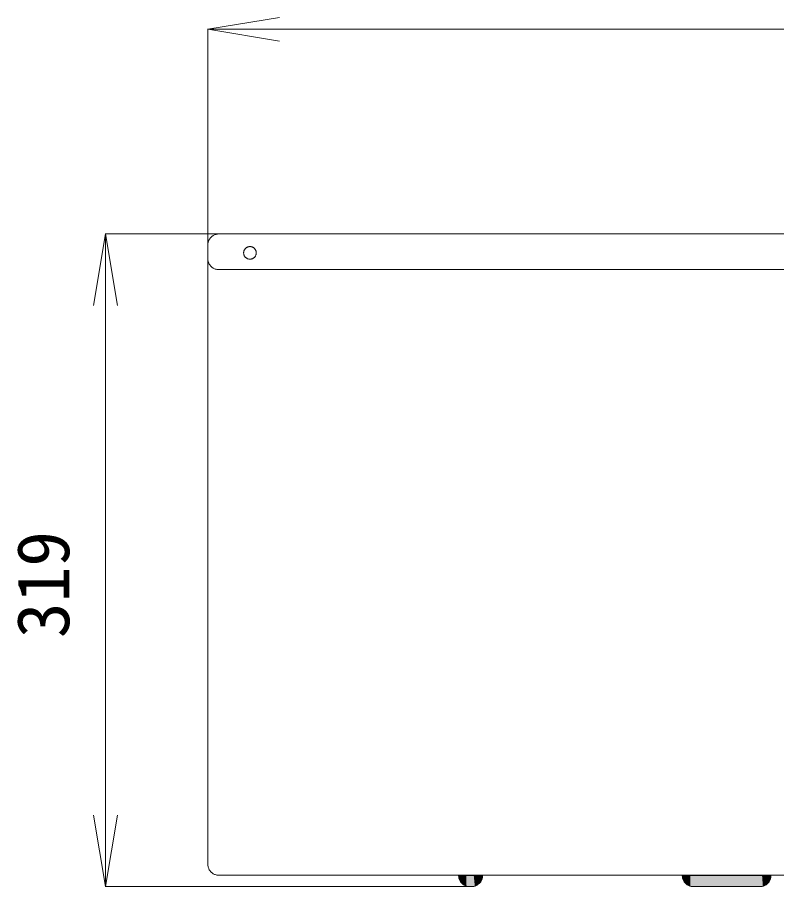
# Model space of a CAD drawing. Units: millimetres, scale not verified. Extents: x -1485 to 1485, y -1050 to 1050.
# Drawn here: x -1103.7 to -732.7, y -215.6 to 209.3 of the extents above; entities that cross this region are included whole.
import ezdxf
from ezdxf.enums import TextEntityAlignment as Align

# ---------------------------------------------------------------- set-up
doc = ezdxf.new("R2010")
doc.units = ezdxf.units.MM
doc.header["$LTSCALE"] = 10
doc.layers.add('0-0_0', color=7, linetype='Continuous', lineweight=18)
doc.styles.add('ＭＳ ゴシック', font='')
doc.styles.get('ＭＳ ゴシック').set_extended_font_data('MS Gothic')

# ---------------------------------------------------------------- blocks, each defined once
blk = doc.blocks.new('U8')
at = {"layer": '0-0_0'}
for points in [[(706.26, 838.77), (706.15, 839.87), (706.26, 839.87)], [(706.26, 838.77), (706.26, 839.87), (706.27, 838.73)], [(706.27, 838.73), (706.26, 839.87), (706.27, 839.87)], [(706.27, 838.73), (706.27, 839.87), (706.58, 837.75)], [(706.58, 837.75), (706.27, 839.87), (706.58, 839.87)], [(706.58, 837.75), (706.58, 839.87), (706.63, 837.64)], [(706.63, 837.64), (706.58, 839.87), (706.63, 839.87)], [(706.63, 837.64), (706.63, 839.87), (707.08, 836.82)], [(707.08, 836.82), (706.63, 839.87), (707.08, 839.87)], [(707.08, 836.82), (707.08, 839.87), (707.22, 836.65)], [(707.22, 836.65), (707.08, 839.87), (707.22, 839.87)], [(707.22, 836.65), (707.22, 839.87), (707.75, 836.02)], [(707.75, 836.02), (707.22, 839.87), (707.75, 839.87)], [(707.75, 836.02), (707.75, 839.87), (708.01, 835.8)], [(708.01, 835.8), (707.75, 839.87), (708.01, 839.87)], [(708.01, 835.8), (708.01, 839.87), (708.55, 835.35)], [(708.55, 835.35), (708.01, 839.87), (708.55, 839.87)], [(708.55, 835.35), (708.55, 839.87), (708.99, 835.11)], [(708.99, 835.11), (708.55, 839.87), (708.99, 839.87)], [(708.99, 835.11), (708.99, 839.87), (709.48, 834.85)], [(709.48, 834.85), (708.99, 839.87), (709.48, 839.87)], [(709.48, 834.85), (709.48, 839.87), (710.15, 834.64)], [(710.15, 834.64), (709.48, 839.87), (710.15, 839.87)], [(710.15, 834.64), (710.15, 839.87), (710.51, 834.53)], [(710.51, 834.53), (710.15, 839.87), (710.51, 839.87)], [(710.51, 834.53), (710.51, 839.87), (711.47, 834.43)], [(711.47, 834.43), (710.51, 839.87), (711.47, 839.87)], [(711.47, 834.43), (711.47, 839.87), (711.61, 834.42)], [(711.61, 834.42), (711.47, 839.87), (711.61, 839.87)], [(711.61, 834.42), (711.61, 839.87), (711.7, 834.42)], [(711.7, 834.42), (711.61, 839.87), (711.7, 839.87)], [(711.7, 834.42), (711.7, 839.87), (711.97, 834.42)], [(711.97, 834.42), (711.7, 839.87), (711.97, 839.87)], [(711.97, 834.42), (711.97, 839.87), (712.41, 834.42)], [(712.41, 834.42), (711.97, 839.87), (712.41, 839.87)], [(712.41, 834.42), (712.41, 839.87), (712.92, 834.42)], [(712.92, 834.42), (712.41, 839.87), (712.92, 839.87)], [(712.92, 834.42), (712.92, 839.87), (713, 834.42)], [(713, 834.42), (712.92, 839.87), (713, 839.87)], [(713, 834.42), (713, 839.87), (713.74, 834.42)], [(713.74, 834.42), (713, 839.87), (713.74, 839.87)], [(713.74, 834.42), (713.74, 839.87), (714.51, 834.42)], [(714.51, 834.42), (713.74, 839.87), (714.51, 839.87)], [(714.51, 834.42), (714.51, 839.87), (714.6, 834.42)], [(714.6, 834.42), (714.51, 839.87), (714.6, 839.87)], [(714.6, 834.42), (714.6, 839.87), (715.59, 834.42)], [(715.59, 834.42), (714.6, 839.87), (715.59, 839.87)], [(715.59, 834.42), (715.59, 839.87), (716.21, 834.42)], [(716.21, 834.42), (715.59, 839.87), (716.21, 839.87)], [(716.21, 834.42), (716.21, 839.87), (716.68, 834.42)], [(716.68, 834.42), (716.21, 839.87), (716.68, 839.87)], [(716.68, 834.42), (716.68, 839.87), (719.14, 834.42)], [(719.14, 834.42), (716.68, 839.87), (719.14, 839.87)], [(719.14, 834.42), (719.14, 839.87), (719.87, 834.42)], [(719.87, 834.42), (719.14, 839.87), (719.87, 839.87)], [(719.87, 834.42), (719.87, 839.87), (721.88, 834.42)], [(721.88, 834.42), (719.87, 839.87), (721.88, 839.87)], [(721.88, 834.42), (721.88, 839.87), (723.79, 834.42)], [(723.79, 834.42), (721.88, 839.87), (723.79, 839.87)], [(723.79, 834.42), (723.79, 839.87), (724.81, 834.42)], [(724.81, 834.42), (723.79, 839.87), (724.81, 839.87)], [(724.81, 834.42), (724.81, 839.87), (727.84, 834.42)], [(727.84, 834.42), (724.81, 839.87), (727.84, 839.87)], [(727.84, 834.42), (727.84, 839.87), (730.86, 834.42)], [(730.86, 834.42), (727.84, 839.87), (730.86, 839.87)], [(730.86, 834.42), (730.86, 839.87), (731.88, 834.42)], [(731.88, 834.42), (730.86, 839.87), (731.88, 839.87)], [(731.88, 834.42), (731.88, 839.87), (733.79, 834.42)], [(733.79, 834.42), (731.88, 839.87), (733.79, 839.87)], [(733.79, 834.42), (733.79, 839.87), (735.8, 834.42)], [(735.8, 834.42), (733.79, 839.87), (735.8, 839.87)], [(735.8, 834.42), (735.8, 839.87), (736.54, 834.42)], [(736.54, 834.42), (735.8, 839.87), (736.54, 839.87)], [(736.54, 834.42), (736.54, 839.87), (738.99, 834.42)], [(738.99, 834.42), (736.54, 839.87), (738.99, 839.87)], [(738.99, 834.42), (738.99, 839.87), (739.46, 834.42)], [(739.46, 834.42), (738.99, 839.87), (739.46, 839.87)], [(739.46, 834.42), (739.46, 839.87), (740.08, 834.42)], [(740.08, 834.42), (739.46, 839.87), (740.08, 839.87)], [(740.08, 834.42), (740.08, 839.87), (741.07, 834.42)], [(741.07, 834.42), (740.08, 839.87), (741.07, 839.87)], [(741.07, 834.42), (741.07, 839.87), (741.16, 834.42)], [(741.16, 834.42), (741.07, 839.87), (741.16, 839.87)], [(741.16, 834.42), (741.16, 839.87), (741.93, 834.42)], [(741.93, 834.42), (741.16, 839.87), (741.93, 839.87)], [(741.93, 834.42), (741.93, 839.87), (742.67, 834.42)], [(742.67, 834.42), (741.93, 839.87), (742.67, 839.87)], [(742.67, 834.42), (742.67, 839.87), (742.75, 834.42)], [(742.75, 834.42), (742.67, 839.87), (742.75, 839.87)], [(742.75, 834.42), (742.75, 839.87), (743.26, 834.42)], [(743.26, 834.42), (742.75, 839.87), (743.26, 839.87)], [(743.26, 834.42), (743.26, 839.87), (743.7, 834.42)], [(743.7, 834.42), (743.26, 839.87), (743.7, 839.87)], [(743.7, 834.42), (743.7, 839.87), (743.97, 834.42)], [(743.97, 834.42), (743.7, 839.87), (743.97, 839.87)], [(743.97, 834.42), (743.97, 839.87), (744.06, 834.42)], [(744.06, 834.42), (743.97, 839.87), (744.06, 839.87)], [(744.06, 834.42), (744.06, 839.87), (744.21, 834.43)], [(744.21, 834.43), (744.06, 839.87), (744.21, 839.87)], [(744.21, 834.43), (744.21, 839.87), (745.16, 834.53)], [(745.16, 834.53), (744.21, 839.87), (745.16, 839.87)], [(745.16, 834.53), (745.16, 839.87), (745.52, 834.64)], [(745.52, 834.64), (745.16, 839.87), (745.52, 839.87)], [(745.52, 834.64), (745.52, 839.87), (746.19, 834.85)], [(746.19, 834.85), (745.52, 839.87), (746.19, 839.87)], [(746.19, 834.85), (746.19, 839.87), (746.68, 835.11)], [(746.68, 835.11), (746.19, 839.87), (746.68, 839.87)], [(746.68, 835.11), (746.68, 839.87), (747.12, 835.35)], [(747.12, 835.35), (746.68, 839.87), (747.12, 839.87)], [(747.12, 835.35), (747.12, 839.87), (747.66, 835.8)], [(747.66, 835.8), (747.12, 839.87), (747.66, 839.87)], [(747.66, 835.8), (747.66, 839.87), (747.92, 836.02)], [(747.92, 836.02), (747.66, 839.87), (747.92, 839.87)], [(747.92, 836.02), (747.92, 839.87), (748.45, 836.65)], [(748.45, 836.65), (747.92, 839.87), (748.45, 839.87)], [(748.45, 836.65), (748.45, 839.87), (748.59, 836.82)], [(748.59, 836.82), (748.45, 839.87), (748.59, 839.87)], [(748.59, 836.82), (748.59, 839.87), (749.04, 837.64)], [(749.04, 837.64), (748.59, 839.87), (749.04, 839.87)], [(749.04, 837.64), (749.04, 839.87), (749.1, 837.75)], [(749.1, 837.75), (749.04, 839.87), (749.1, 839.87)], [(749.1, 837.75), (749.1, 839.87), (749.4, 838.73)], [(749.4, 838.73), (749.1, 839.87), (749.4, 839.87)], [(749.4, 838.73), (749.4, 839.87), (749.41, 838.77)], [(749.41, 838.77), (749.4, 839.87), (749.41, 839.87)], [(749.41, 838.77), (749.41, 839.87), (749.52, 839.87)]]:
    blk.add_solid(points, dxfattribs=at)
blk = doc.blocks.new('U11')
at = {"layer": '0-0_0'}
for points in [[(596.88, 839.31), (596.85, 839.87), (596.88, 839.87)], [(596.88, 839.31), (596.88, 839.87), (596.89, 839.28)], [(596.89, 839.28), (596.88, 839.87), (596.89, 839.87)], [(596.89, 839.28), (596.89, 839.87), (596.97, 838.77)], [(596.97, 838.77), (596.89, 839.87), (596.97, 839.87)], [(596.97, 838.77), (596.97, 839.87), (596.99, 838.69)], [(596.99, 838.69), (596.97, 839.87), (596.99, 839.87)], [(596.99, 838.69), (596.99, 839.87), (597.1, 838.25)], [(597.1, 838.25), (596.99, 839.87), (597.1, 839.87)], [(597.1, 838.25), (597.1, 839.87), (597.15, 838.13)], [(597.15, 838.13), (597.1, 839.87), (597.15, 839.87)], [(597.15, 838.13), (597.15, 839.87), (597.28, 837.75)], [(597.28, 837.75), (597.15, 839.87), (597.28, 839.87)], [(597.28, 837.75), (597.28, 839.87), (597.36, 837.59)], [(597.36, 837.59), (597.28, 839.87), (597.36, 839.87)], [(597.36, 837.59), (597.36, 839.87), (597.51, 837.27)], [(597.51, 837.27), (597.36, 839.87), (597.51, 839.87)], [(597.51, 837.27), (597.51, 839.87), (597.63, 837.09)], [(597.63, 837.09), (597.51, 839.87), (597.63, 839.87)], [(597.63, 837.09), (597.63, 839.87), (597.79, 836.82)], [(597.79, 836.82), (597.63, 839.87), (597.79, 839.87)], [(597.79, 836.82), (597.79, 839.87), (597.94, 836.62)], [(597.94, 836.62), (597.79, 839.87), (597.94, 839.87)], [(597.94, 836.62), (597.94, 839.87), (598.1, 836.4)], [(598.1, 836.4), (597.94, 839.87), (598.1, 839.87)], [(598.1, 836.4), (598.1, 839.87), (598.3, 836.19)], [(598.3, 836.19), (598.1, 839.87), (598.3, 839.87)], [(598.3, 836.19), (598.3, 839.87), (598.45, 836.02)], [(598.45, 836.02), (598.3, 839.87), (598.45, 839.87)], [(598.45, 836.02), (598.45, 839.87), (598.69, 835.8)], [(598.69, 835.8), (598.45, 839.87), (598.69, 839.87)], [(598.69, 835.8), (598.69, 839.87), (598.84, 835.66)], [(598.84, 835.66), (598.69, 839.87), (598.84, 839.87)], [(598.84, 835.66), (598.84, 839.87), (599.12, 835.45)], [(599.12, 835.45), (598.84, 839.87), (599.12, 839.87)], [(599.12, 835.45), (599.12, 839.87), (599.26, 835.35)], [(599.26, 835.35), (599.12, 839.87), (599.26, 839.87)], [(599.26, 835.35), (599.26, 839.87), (599.58, 835.15)], [(599.58, 835.15), (599.26, 839.87), (599.58, 839.87)], [(599.58, 835.15), (599.58, 839.87), (599.71, 835.08)], [(599.71, 835.08), (599.58, 839.87), (599.71, 839.87)], [(599.71, 835.08), (599.71, 839.87), (600.19, 834.85)], [(600.19, 834.85), (599.71, 839.87), (600.19, 839.87)], [(600.19, 834.85), (600.19, 839.87), (600.58, 834.7)], [(600.58, 834.7), (600.19, 839.87), (600.58, 839.87)], [(600.58, 834.7), (600.58, 839.87), (600.69, 834.66)], [(600.69, 834.66), (600.58, 839.87), (600.69, 839.87)], [(600.69, 834.66), (600.69, 839.87), (601.22, 834.53)], [(601.22, 834.53), (600.69, 839.87), (601.22, 839.87)], [(601.22, 834.53), (601.22, 839.87), (601.64, 834.46)], [(601.64, 834.46), (601.22, 839.87), (601.64, 839.87)], [(601.64, 834.46), (601.64, 839.87), (601.76, 834.45)], [(601.76, 834.45), (601.64, 839.87), (601.76, 839.87)], [(601.76, 834.45), (601.76, 839.87), (602.32, 834.42)], [(602.32, 834.42), (601.76, 839.87), (602.32, 839.87)], [(602.32, 834.42), (602.32, 839.87), (602.35, 834.42)], [(602.35, 834.42), (602.32, 839.87), (602.35, 839.87)], [(602.35, 834.42), (602.35, 839.87), (602.45, 834.42)], [(602.45, 834.42), (602.35, 839.87), (602.45, 839.87)], [(602.45, 834.42), (602.45, 839.87), (602.74, 834.42)], [(602.74, 834.42), (602.45, 839.87), (602.74, 839.87)], [(602.74, 834.42), (602.74, 839.87), (603.03, 834.42)], [(603.03, 834.42), (602.74, 839.87), (603.03, 839.87)], [(603.03, 834.42), (603.03, 839.87), (603.13, 834.42)], [(603.13, 834.42), (603.03, 839.87), (603.13, 839.87)], [(603.13, 834.42), (603.13, 839.87), (603.16, 834.42)], [(603.16, 834.42), (603.13, 839.87), (603.16, 839.87)], [(603.16, 834.42), (603.16, 839.87), (603.72, 834.45)], [(603.72, 834.45), (603.16, 839.87), (603.72, 839.87)], [(603.72, 834.45), (603.72, 839.87), (603.84, 834.46)], [(603.84, 834.46), (603.72, 839.87), (603.84, 839.87)], [(603.84, 834.46), (603.84, 839.87), (604.26, 834.53)], [(604.26, 834.53), (603.84, 839.87), (604.26, 839.87)], [(604.26, 834.53), (604.26, 839.87), (604.79, 834.66)], [(604.79, 834.66), (604.26, 839.87), (604.79, 839.87)], [(604.79, 834.66), (604.79, 839.87), (604.9, 834.7)], [(604.9, 834.7), (604.79, 839.87), (604.9, 839.87)], [(604.9, 834.7), (604.9, 839.87), (605.29, 834.85)], [(605.29, 834.85), (604.9, 839.87), (605.29, 839.87)], [(605.29, 834.85), (605.29, 839.87), (605.77, 835.08)], [(605.77, 835.08), (605.29, 839.87), (605.77, 839.87)], [(605.77, 835.08), (605.77, 839.87), (605.9, 835.15)], [(605.9, 835.15), (605.77, 839.87), (605.9, 839.87)], [(605.9, 835.15), (605.9, 839.87), (606.22, 835.35)], [(606.22, 835.35), (605.9, 839.87), (606.22, 839.87)], [(606.22, 835.35), (606.22, 839.87), (606.36, 835.45)], [(606.36, 835.45), (606.22, 839.87), (606.36, 839.87)], [(606.36, 835.45), (606.36, 839.87), (606.64, 835.66)], [(606.64, 835.66), (606.36, 839.87), (606.64, 839.87)], [(606.64, 835.66), (606.64, 839.87), (606.79, 835.8)], [(606.79, 835.8), (606.64, 839.87), (606.79, 839.87)], [(606.79, 835.8), (606.79, 839.87), (607.03, 836.02)], [(607.03, 836.02), (606.79, 839.87), (607.03, 839.87)], [(607.03, 836.02), (607.03, 839.87), (607.18, 836.19)], [(607.18, 836.19), (607.03, 839.87), (607.18, 839.87)], [(607.18, 836.19), (607.18, 839.87), (607.38, 836.4)], [(607.38, 836.4), (607.18, 839.87), (607.38, 839.87)], [(607.38, 836.4), (607.38, 839.87), (607.54, 836.62)], [(607.54, 836.62), (607.38, 839.87), (607.54, 839.87)], [(607.54, 836.62), (607.54, 839.87), (607.69, 836.82)], [(607.69, 836.82), (607.54, 839.87), (607.69, 839.87)], [(607.69, 836.82), (607.69, 839.87), (607.85, 837.09)], [(607.85, 837.09), (607.69, 839.87), (607.85, 839.87)], [(607.85, 837.09), (607.85, 839.87), (607.97, 837.27)], [(607.97, 837.27), (607.85, 839.87), (607.97, 839.87)], [(607.97, 837.27), (607.97, 839.87), (608.12, 837.59)], [(608.12, 837.59), (607.97, 839.87), (608.12, 839.87)], [(608.12, 837.59), (608.12, 839.87), (608.2, 837.75)], [(608.2, 837.75), (608.12, 839.87), (608.2, 839.87)], [(608.2, 837.75), (608.2, 839.87), (608.33, 838.13)], [(608.33, 838.13), (608.2, 839.87), (608.33, 839.87)], [(608.33, 838.13), (608.33, 839.87), (608.38, 838.25)], [(608.38, 838.25), (608.33, 839.87), (608.38, 839.87)], [(608.38, 838.25), (608.38, 839.87), (608.49, 838.69)], [(608.49, 838.69), (608.38, 839.87), (608.49, 839.87)], [(608.49, 838.69), (608.49, 839.87), (608.51, 838.77)], [(608.51, 838.77), (608.49, 839.87), (608.51, 839.87)], [(608.51, 838.77), (608.51, 839.87), (608.59, 839.28)], [(608.59, 839.28), (608.51, 839.87), (608.59, 839.87)], [(608.59, 839.28), (608.59, 839.87), (608.6, 839.31)], [(608.6, 839.31), (608.59, 839.87), (608.6, 839.87)], [(608.6, 839.31), (608.6, 839.87), (608.63, 839.87)]]:
    blk.add_solid(points, dxfattribs=at)
blk = doc.blocks.new('_OPEN')
at = {"layer": '0-0_0'}
blk.add_line((-1, 0.1667), (0, 0), dxfattribs=at)
blk.add_lwpolyline([(-1, -0.1667), (0, 0), (-1, 0)], dxfattribs=at)

msp = doc.modelspace()

# ---------------------------------------------------------------- linework, layer by layer
at = {"layer": '0-0_0'}
for p, q in [((-1010.69, 98.03), (-1010.69, 203.6)), ((-391.69, 203.42), (-975.69, 203.42)), ((-1005.29, 103.42), (-1060.87, 103.42)), ((-1060.69, 68.42), (-1060.69, -180.58)), ((-882.47, -215.58), (-1060.87, -215.58))]:
    msp.add_line(p, q, dxfattribs=at)
for points in [[(-1010.69, -157.31), (-1010.69, -142.38), (-1010.69, -126.14), (-1010.69, -108.85), (-1010.69, -90.77), (-1010.69, -72.17), (-1010.69, -53.31), (-1010.69, -34.44), (-1010.69, -15.84), (-1010.69, 2.24), (-1010.69, 19.53), (-1010.69, 35.77), (-1010.69, 50.69), (-1010.69, 64.04), (-1010.69, 75.56), (-1010.69, 84.97), (-1010.69, 92.01), (-1010.69, 96.43), (-1010.69, 97.97), (-1010.68, 98.34), (-1010.64, 98.71), (-1010.58, 99.06), (-1010.5, 99.41), (-1010.39, 99.76), (-1010.26, 100.09), (-1010.11, 100.41), (-1009.95, 100.72), (-1009.76, 101.01), (-1009.55, 101.3), (-1009.33, 101.56), (-1009.09, 101.82), (-1008.84, 102.06), (-1008.57, 102.28), (-1008.28, 102.49), (-1007.99, 102.67), (-1007.68, 102.84), (-1007.36, 102.99), (-1007.02, 103.12), (-1006.68, 103.22), (-1006.33, 103.31)], [(-1006.33, 103.31), (-1005.97, 103.37), (-1005.6, 103.4), (-1005.23, 103.42), (-1001.97, 103.42), (-992.58, 103.42), (-977.6, 103.42), (-957.59, 103.42), (-933.13, 103.42), (-904.75, 103.42), (-873.02, 103.42), (-838.51, 103.42), (-801.76, 103.42), (-763.33, 103.42), (-723.79, 103.42)], [(-992.66, 92.44), (-992.76, 92.61), (-992.86, 92.78), (-992.94, 92.97), (-993.01, 93.15), (-993.07, 93.35), (-993.12, 93.54), (-993.16, 93.75), (-993.18, 93.95), (-993.19, 94.16), (-993.18, 94.37), (-993.16, 94.58), (-993.12, 94.79), (-993.07, 94.98), (-993.01, 95.18), (-992.94, 95.37), (-992.86, 95.55), (-992.76, 95.72), (-992.66, 95.89), (-992.54, 96.05), (-992.41, 96.2), (-992.28, 96.35), (-992.13, 96.48), (-991.98, 96.61), (-991.82, 96.72), (-991.65, 96.83), (-991.48, 96.92), (-991.3, 97.01), (-991.11, 97.08), (-990.92, 97.14), (-990.72, 97.18), (-990.52, 97.22), (-990.31, 97.24), (-990.1, 97.25), (-989.89, 97.24), (-989.68, 97.22), (-989.47, 97.18), (-989.27, 97.14), (-989.08, 97.08), (-988.89, 97.01)], [(-986.99, 94.16), (-987, 93.95), (-987.02, 93.75), (-987.06, 93.54), (-987.1, 93.35), (-987.16, 93.15), (-987.24, 92.97), (-987.32, 92.78), (-987.42, 92.61), (-987.52, 92.44), (-987.64, 92.28), (-987.77, 92.13), (-987.9, 91.98), (-988.05, 91.85), (-988.2, 91.72), (-988.36, 91.61), (-988.53, 91.5), (-988.71, 91.4), (-988.89, 91.32), (-989.08, 91.25), (-989.27, 91.19), (-989.47, 91.14), (-989.68, 91.1), (-989.89, 91.08), (-990.1, 91.08), (-990.31, 91.08), (-990.52, 91.1), (-990.72, 91.14), (-990.92, 91.19), (-991.11, 91.25), (-991.3, 91.32), (-991.48, 91.4), (-991.65, 91.5), (-991.82, 91.61), (-991.98, 91.72), (-992.13, 91.85), (-992.28, 91.98), (-992.41, 92.13), (-992.54, 92.28), (-992.66, 92.44)], [(-988.89, 97.01), (-988.71, 96.92), (-988.53, 96.83), (-988.36, 96.72), (-988.2, 96.61), (-988.05, 96.48), (-987.9, 96.35), (-987.77, 96.2), (-987.64, 96.05), (-987.52, 95.89), (-987.42, 95.72), (-987.32, 95.55), (-987.24, 95.37), (-987.16, 95.18), (-987.1, 94.98), (-987.06, 94.79), (-987.02, 94.58), (-987, 94.37), (-986.99, 94.16)], [(-801.76, 85.96), (-838.51, 85.96), (-873.02, 85.96), (-904.75, 85.96), (-933.13, 85.96), (-957.59, 85.96), (-977.6, 85.96), (-992.58, 85.96), (-1001.97, 85.96), (-1005.23, 85.96), (-1005.6, 85.97), (-1005.97, 86.01), (-1006.33, 86.07), (-1006.68, 86.15), (-1007.02, 86.26), (-1007.36, 86.39), (-1007.68, 86.53), (-1007.99, 86.7), (-1008.28, 86.89), (-1008.57, 87.09), (-1008.84, 87.32), (-1009.09, 87.55), (-1009.33, 87.81), (-1009.55, 88.08), (-1009.76, 88.36), (-1009.95, 88.66), (-1010.11, 88.97), (-1010.26, 89.29), (-1010.39, 89.62), (-1010.5, 89.96), (-1010.58, 90.31), (-1010.64, 90.67), (-1010.68, 91.04), (-1010.69, 91.41)], [(-723.79, 85.96), (-763.33, 85.96), (-801.76, 85.96)], [(-801.76, -210.04), (-838.51, -210.04), (-873.02, -210.04), (-904.75, -210.04), (-933.13, -210.04), (-957.59, -210.04), (-977.6, -210.04), (-992.58, -210.04), (-1001.97, -210.04), (-1005.23, -210.04), (-1005.6, -210.03), (-1005.97, -209.99), (-1006.33, -209.93), (-1006.68, -209.85), (-1007.02, -209.74), (-1007.36, -209.61), (-1007.68, -209.46), (-1007.99, -209.29), (-1008.28, -209.11), (-1008.57, -208.9), (-1008.84, -208.68), (-1009.09, -208.44), (-1009.33, -208.19), (-1009.55, -207.92), (-1009.76, -207.63), (-1009.95, -207.33), (-1010.11, -207.03), (-1010.26, -206.7), (-1010.39, -206.37), (-1010.5, -206.03), (-1010.58, -205.68), (-1010.64, -205.32), (-1010.68, -204.95), (-1010.69, -204.58), (-1010.69, -203.05), (-1010.69, -198.63), (-1010.69, -191.58), (-1010.69, -182.17), (-1010.69, -170.66), (-1010.69, -157.31)], [(-882.42, -215.58), (-882.46, -215.58), (-882.51, -215.58), (-882.55, -215.58), (-882.59, -215.58), (-882.62, -215.58), (-882.65, -215.58), (-882.67, -215.58), (-882.68, -215.58), (-882.68, -215.58), (-883.06, -215.57), (-883.42, -215.53), (-883.78, -215.47), (-884.13, -215.39), (-884.48, -215.28), (-884.81, -215.15), (-885.13, -215.01), (-885.44, -214.84), (-885.74, -214.65), (-886.02, -214.45), (-886.29, -214.22), (-886.55, -213.98), (-886.78, -213.73), (-887.01, -213.46), (-887.21, -213.18), (-887.4, -212.88), (-887.57, -212.57), (-887.72, -212.25), (-887.84, -211.92), (-887.95, -211.58), (-888.03, -211.23), (-888.1, -210.87), (-888.13, -210.5), (-888.15, -210.13), (-888.09, -210.13), (-887.91, -210.13), (-887.64, -210.13), (-887.27, -210.13), (-886.83, -210.13), (-886.31, -210.13)], [(-886.31, -210.13), (-885.73, -210.13), (-885.09, -210.13), (-884.42, -210.13), (-883.72, -210.13), (-882.99, -210.13), (-882.26, -210.13), (-881.53, -210.13), (-880.8, -210.13), (-880.1, -210.13), (-879.43, -210.13), (-878.79, -210.13), (-878.21, -210.13), (-877.69, -210.13), (-877.25, -210.13), (-876.88, -210.13), (-876.61, -210.13), (-876.43, -210.13), (-876.37, -210.13)], [(-876.37, -210.13), (-876.39, -210.5), (-876.42, -210.87), (-876.49, -211.23), (-876.57, -211.58), (-876.68, -211.92), (-876.8, -212.25), (-876.95, -212.57), (-877.12, -212.88), (-877.31, -213.18), (-877.51, -213.46), (-877.74, -213.73), (-877.97, -213.98), (-878.23, -214.22), (-878.5, -214.45), (-878.78, -214.65), (-879.08, -214.84), (-879.39, -215.01), (-879.71, -215.15), (-880.04, -215.28), (-880.39, -215.39), (-880.74, -215.47), (-881.1, -215.53), (-881.46, -215.57), (-881.84, -215.58), (-881.84, -215.58), (-881.85, -215.58), (-881.87, -215.58), (-881.9, -215.58), (-881.93, -215.58), (-881.97, -215.58), (-882.01, -215.58), (-882.06, -215.58), (-882.1, -215.58), (-882.16, -215.58), (-882.21, -215.58), (-882.26, -215.58), (-882.31, -215.58), (-882.36, -215.58), (-882.42, -215.58)], [(-723.79, -210.04), (-763.33, -210.04), (-801.76, -210.04)], [(-763.12, -215.58), (-764.98, -215.58), (-766.72, -215.58), (-768.32, -215.58), (-769.75, -215.58), (-770.99, -215.58), (-772, -215.58), (-772.75, -215.58), (-773.23, -215.58), (-773.39, -215.58), (-773.77, -215.57), (-774.13, -215.53), (-774.49, -215.47), (-774.84, -215.39), (-775.19, -215.28), (-775.52, -215.15), (-775.84, -215.01), (-776.15, -214.84), (-776.45, -214.65), (-776.73, -214.45), (-777, -214.22), (-777.25, -213.98), (-777.49, -213.73), (-777.72, -213.46), (-777.92, -213.18), (-778.11, -212.88), (-778.28, -212.57), (-778.42, -212.25), (-778.55, -211.92), (-778.66, -211.58), (-778.74, -211.23), (-778.8, -210.87), (-778.84, -210.5), (-778.85, -210.13), (-778.63, -210.13), (-778, -210.13), (-776.99, -210.13), (-775.64, -210.13), (-773.99, -210.13), (-772.08, -210.13)], [(-772.08, -210.13), (-769.94, -210.13), (-767.61, -210.13), (-765.13, -210.13), (-762.54, -210.13), (-759.87, -210.13), (-757.16, -210.13), (-754.46, -210.13), (-751.79, -210.13), (-749.2, -210.13), (-746.72, -210.13), (-744.39, -210.13), (-742.25, -210.13), (-740.34, -210.13), (-738.69, -210.13), (-737.34, -210.13), (-736.33, -210.13), (-735.69, -210.13), (-735.48, -210.13)], [(-735.48, -210.13), (-735.49, -210.5), (-735.53, -210.87), (-735.59, -211.23), (-735.67, -211.58), (-735.78, -211.92), (-735.9, -212.25), (-736.05, -212.57), (-736.22, -212.88), (-736.41, -213.18), (-736.61, -213.46), (-736.84, -213.73), (-737.08, -213.98), (-737.33, -214.22), (-737.6, -214.45), (-737.88, -214.65), (-738.18, -214.84), (-738.49, -215.01), (-738.81, -215.15), (-739.14, -215.28), (-739.49, -215.39), (-739.84, -215.47), (-740.2, -215.53), (-740.56, -215.57), (-740.94, -215.58), (-741.1, -215.58), (-741.58, -215.58), (-742.33, -215.58), (-743.34, -215.58), (-744.58, -215.58), (-746.01, -215.58), (-747.61, -215.58), (-749.35, -215.58), (-751.21, -215.58), (-753.15, -215.58), (-755.14, -215.58), (-757.16, -215.58), (-759.19, -215.58), (-761.18, -215.58), (-763.12, -215.58)]]:
    msp.add_lwpolyline(points, dxfattribs=at)

# ---------------------------------------------------------------- block references
at = {"layer": '0-0_0', "xscale": 35, "yscale": 35}
for p, rotation in [((-1010.69, 203.42), 180), ((-1060.69, 103.42), 90), ((-1060.69, -215.58), 270)]:
    msp.add_blockref('_OPEN', p, dxfattribs=dict(at, rotation=rotation))
at = {"layer": '0-0_0'}
for name in ['U11', 'U8']:
    msp.add_blockref(name, (-1485, -1050), dxfattribs=at)

# ---------------------------------------------------------------- texts
at = {"layer": '0-0_0', "style": 'ＭＳ ゴシック'}
msp.add_text('319', height=25.66, rotation=90, dxfattribs=at).set_placement((-1070.69, -94.15), align=Align.BOTTOM_LEFT)

doc.saveas('drawing.dxf')
